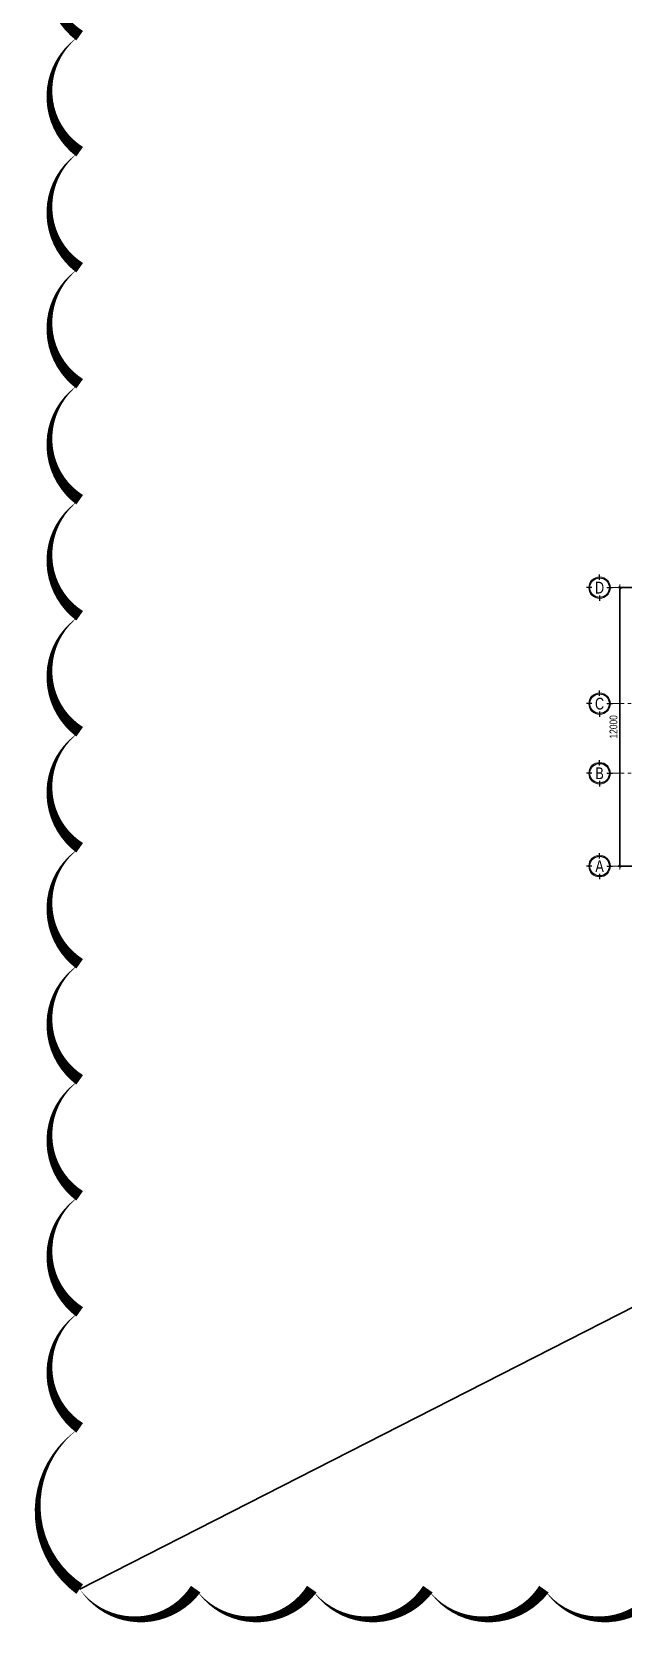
# Model space of a CAD drawing. Header units: millimetres. Extents: x 1109421 to 1726579, y -247837 to 144927.
# Drawn here: x 1109421 to 1134891, y -247681 to -179015 of the extents above; entities that cross this region are included whole.
import ezdxf
from ezdxf.enums import TextEntityAlignment as Align

# ---------------------------------------------------------------- set-up
doc = ezdxf.new("R2010")
doc.units = ezdxf.units.MM
doc.header["$LTSCALE"] = 600
doc.header["$MEASUREMENT"] = 0
doc.linetypes.add('CENTER', pattern=[2, 1.25, -0.25, 0.25, -0.25])
doc.linetypes.add('DASHED', pattern=[0.75, 0.5, -0.25])
doc.layers.get('0').update_dxf_attribs({"lineweight": 0})
doc.layers.get('Defpoints').update_dxf_attribs({"lineweight": 0})
for name, color, linetype, lineweight in [('dim', 144, 'Continuous', 13), ('LC ISO', 153, 'Continuous', 13), ('PCCC - CHUA CHAY - ONG D80', 30, 'Continuous', 35), ('PCCC-BAO CHAY - DAY', 3, 'DASHED', 35), ('truc', 76, 'CENTER', 9)]:
    doc.layers.add(name, color=color, linetype=linetype, lineweight=lineweight)
doc.styles.add('EG 1', font='VHAVANB.TTF')
doc.styles.add('HOATBIF', font='hoatbif.shx', dxfattribs={"width": 0.8})
doc.styles.add('Tahoma', font='tahoma.ttf')
doc.dimstyles.new('1-135', dxfattribs={"dimscale": 135, "dimtxt": 2.5, "dimasz": 0.35, "dimexe": 0.5, "dimexo": 0, "dimgap": 0.8, "dimtad": 1, "dimdec": 0, "dimzin": 0, "dimdsep": 46, "dimtxsty": 'HOATBIF', "dimblk1": 'DOT', "dimblk2": 'DOT', "dimsah": 1, "dimcen": -1, "dimdle": 1, "dimclrd": 256, "dimclre": 256, "dimclrt": 4, "dimadec": 3, "dimazin": 2, "dimtfac": 0.333333, "dimtdec": 0, "dimtix": 1, "dimtmove": 2, "dimatfit": 3, "dimldrblk": 'DOT', "dimfxl": 1, "dimtvp": 0.833333, "dimtolj": 1, "dimtzin": 0, "dimarcsym": 0})

# ---------------------------------------------------------------- blocks, each defined once
blk = doc.blocks.new('DOT')
at = {"layer": 'dim'}
for p, q in [((-3, 0), (3, 0)), ((-1, -1), (1, 1))]:
    blk.add_line(p, q, dxfattribs=at)
blk.add_lwpolyline([(0.5, 1), (-1, -0.5), (-0.5, -1), (1, 0.5)], close=True, dxfattribs=at)
blk = doc.blocks.new('*D520')
at = {"layer": 'Defpoints', "color": 0, "transparency": 16777216}
for p in [(1136670, -180593), (1137796, -180593), (1137796, -192593)]:
    blk.add_point(p, dxfattribs=at)
at = {"layer": 'dim', "lineweight": -2, "transparency": 16777216}
for p, q in [((1137796, -180593), (1136603, -180593)), ((1136670, -192546), (1136670, -180640)), ((1137796, -192593), (1136603, -192593))]:
    blk.add_line(p, q, dxfattribs=at)
at = {"layer": 'dim', "lineweight": -2, "transparency": 16777216, "xscale": 47.25, "yscale": 47.25, "zscale": 47.25}
for p, rotation in [((1136670, -180593), 90), ((1136670, -192593), 270)]:
    blk.add_blockref('DOT', p, dxfattribs=dict(at, rotation=rotation))
at = {"layer": 'dim', "color": 4, "transparency": 16777216, "insert": (1136393, -186593), "char_height": 337.5, "attachment_point": 5, "rotation": 90, "style": 'HOATBIF'}
blk.add_mtext('\\A1;12000', dxfattribs=at)
blk = doc.blocks.new('_Dot')
at = {"color": 0, "linetype": 'ByBlock', "lineweight": -2}
blk.add_line((-0.5, 0), (-1, 0), dxfattribs=at)
at = {"color": 0, "linetype": 'ByBlock', "const_width": 0.5}
blk.add_lwpolyline([(-0.25, 0, 1), (0.25, 0, 1)], format="xyb", close=True, dxfattribs=at)
blk = doc.blocks.new('KyHieu TrucDinhVi')
at = {"color": 7, "lineweight": 30}
for p, q in [((-2.36, 0), (-4, 0)), ((0, 2.36), (0, 4)), ((2.36, 0), (4, 0)), ((0, -2.36), (0, -4))]:
    blk.add_line(p, q, dxfattribs=at)
blk.add_circle((0, 0), 3.3)
blk.add_circle((0, 0), 3, dxfattribs=at)
at = {"ltscale": 20, "style": 'Tahoma'}
blk.add_attdef('AA', text='', height=3, dxfattribs=at).set_placement((0, 0), align=Align.MIDDLE_CENTER)
blk = doc.blocks.new('A$Ce210b8fe')
at = {"layer": 'truc'}
for p, q in [((879.3, 21518.1), (47850, 21518.1)), ((879.3, 16518.1), (47850, 16518.1)), ((879.3, 13518.1), (47850, 13518.1)), ((879.3, 9518.1), (47850, 9518.1))]:
    blk.add_line(p, q, dxfattribs=at)
at = {"layer": 'LC ISO'}
ref = blk.add_blockref('KyHieu TrucDinhVi', (563.3, 21518.1), dxfattribs=dict(at, xscale=140.8352653944289, yscale=140.8352653944289, zscale=140.8352653944289))
ref.add_attrib('AA', 'd', dxfattribs={"layer": '0', "ltscale": 20, "height": 507, "style": 'EG 1', "width": 0.8}).set_placement((563.3, 21518.1), align=Align.MIDDLE_CENTER)
ref = blk.add_blockref('KyHieu TrucDinhVi', (563.3, 16518.1), dxfattribs=dict(at, xscale=140.8352653944289, yscale=140.8352653944289, zscale=140.8352653944289))
ref.add_attrib('AA', 'c', dxfattribs={"layer": '0', "ltscale": 20, "height": 507, "style": 'EG 1', "width": 0.8}).set_placement((563.3, 16518.1), align=Align.MIDDLE_CENTER)
ref = blk.add_blockref('KyHieu TrucDinhVi', (563.3, 13518.1), dxfattribs=dict(at, xscale=140.8352653944289, yscale=140.8352653944289, zscale=140.8352653944289))
ref.add_attrib('AA', 'b', dxfattribs={"layer": '0', "ltscale": 20, "height": 507, "style": 'EG 1', "width": 0.8}).set_placement((563.3, 13518.1), align=Align.MIDDLE_CENTER)
ref = blk.add_blockref('KyHieu TrucDinhVi', (563.3, 9518.1), dxfattribs=dict(at, xscale=140.8352653944289, yscale=140.8352653944289, zscale=140.8352653944289))
ref.add_attrib('AA', 'a', dxfattribs={"layer": '0', "ltscale": 20, "height": 507, "style": 'EG 1', "width": 0.8}).set_placement((563.3, 9518.1), align=Align.MIDDLE_CENTER)
at = {"layer": 'dim'}
dim = blk.add_linear_dim(base=(1441.2, 21518.1), p1=(2567.4, 9518.1), p2=(2567.4, 21518.1), angle=90, dimstyle='1-135', dxfattribs=at)
dim.commit()
dim.dimension.update_dxf_attribs({"geometry": '*D520', "text_midpoint": (1164.5, 15518.1), "insert": (-1135228.9, 202111)})

msp = doc.modelspace()

# ---------------------------------------------------------------- linework, layer by layer
at = {"layer": 'PCCC-BAO CHAY - DAY'}
msp.add_lwpolyline([(1111479.3, -174180.6, 0, 500, 0.5205671), (1111479.3, -179180.6, 0, 500, 0.5205671), (1111479.3, -184180.6, 0, 500, 0.5205671), (1111479.3, -189180.6, 0, 500, 0.5205671), (1111479.3, -194180.6, 0, 500, 0.5205671), (1111479.3, -199180.6, 0, 500, 0.5205671), (1111479.3, -204180.6, 0, 500, 0.5205671), (1111479.3, -209180.6, 0, 500, 0.5205671), (1111479.3, -214180.6, 0, 500, 0.5205671), (1111479.3, -219180.6, 0, 500, 0.5205671), (1111479.3, -224180.6, 0, 500, 0.5205671), (1111479.3, -229180.6, 0, 500, 0.5205671), (1111479.3, -234180.6, 0, 500, 0.5205671), (1111479.3, -239180.6, 0, 500, 0.5205671), (1111479.3, -246129.6, 0, 500, 0.5205671), (1116479.3, -246129.6, 0, 500, 0.5205671), (1121479.3, -246129.6, 0, 500, 0.5205671), (1126479.3, -246129.6, 0, 500, 0.5205671), (1131479.3, -246129.6, 0, 500, 0.5205671), (1136479.3, -246129.6, 0, 500, 0.5205671)], format="xyseb", dxfattribs=at)

# ---------------------------------------------------------------- next in the draw order: block references
msp.add_blockref('A$Ce210b8fe', (1133313.2, -224485.4), dxfattribs=at)

# ---------------------------------------------------------------- next in the draw order: linework, layer by layer
at = {"layer": 'PCCC - CHUA CHAY - ONG D80'}
msp.add_lwpolyline([(1111479.3, -246129.6), (1403985.6, -96912)], dxfattribs=at)

doc.saveas('drawing.dxf')
